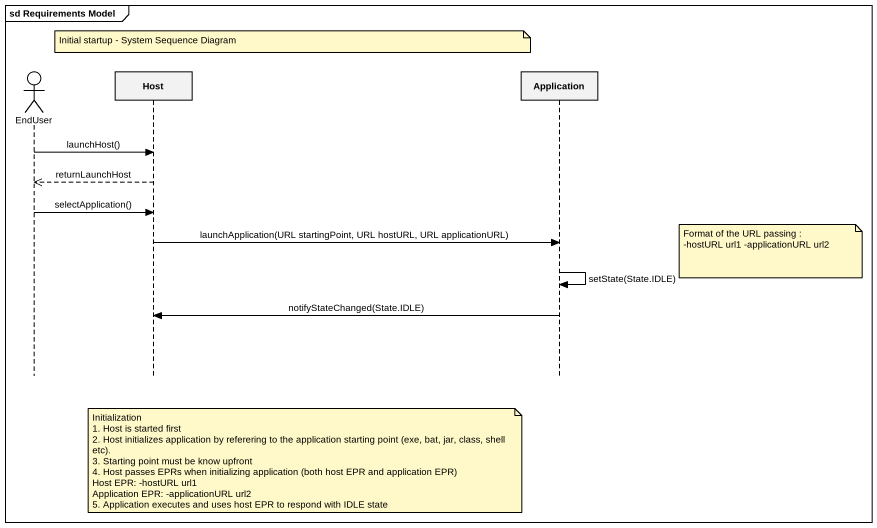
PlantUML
@startuml
mainframe sd Requirements Model
hide footbox
actor EndUser
participant Host
participant Application

note over Host : Initial startup - System Sequence Diagram
EndUser -> Host : launchHost()
Host -->> EndUser : returnLaunchHost
EndUser -> Host : selectApplication()
Host -> Application : launchApplication(URL startingPoint, URL hostURL, URL applicationURL)
note right of Application
  Format of the URL passing :
  -hostURL url1 -applicationURL url2
end note
Application -> Application : setState(State.IDLE)
Application -> Host : notifyStateChanged(State.IDLE)
note over Host
  Initialization
  1. Host is started first
  2. Host initializes application by referering to the application starting point (exe, bat, jar, class, shell etc).
  3. Starting point must be know upfront
  4. Host passes EPRs when initializing application (both host EPR and application EPR)
  Host EPR: -hostURL url1
  Application EPR: -applicationURL url2
  5. Application executes and uses host EPR to respond with IDLE state
end note
@enduml
